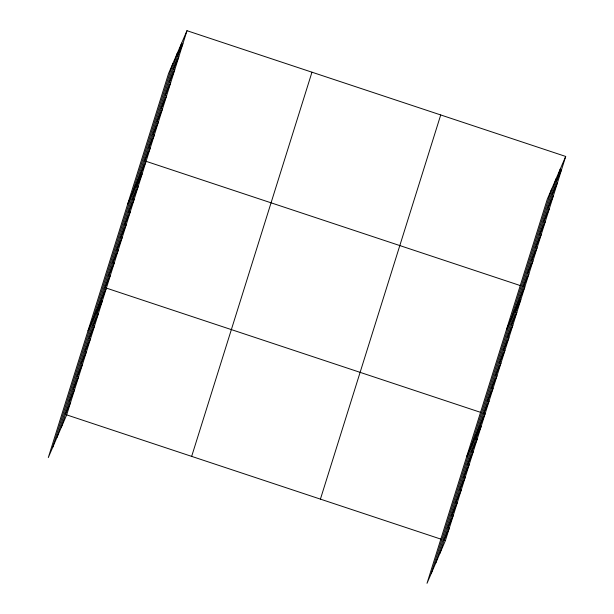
<?xml version="1.0" encoding="UTF-8"?>
<svg xmlns="http://www.w3.org/2000/svg" width="614" height="614" viewBox="0 0 614 614"><rect width="100%" height="100%" fill="white"/><g stroke="black" fill="none" stroke-linecap="round" stroke-linejoin="round"><path stroke-width="0.92" d="M52.597 447.583L172.902 63.403M57.025 437.314L177.331 53.126M61.316 427.336L181.621 43.157M186.986 30.7L168.612 73.373L48.306 457.553L66.68 414.88L186.986 30.7L565.694 156.447L445.388 540.627L427.014 583.3L547.32 199.12L565.694 156.447M191.66 456.379L311.966 72.199M320.416 499.128L440.722 114.948M431.304 573.33L551.61 189.15M435.733 563.053L556.031 178.874M440.023 553.084L560.329 168.904M177.53 56.219L182.895 43.763M173.44 69.282L178.812 56.826M169.349 82.345L174.721 69.889M165.266 95.408L170.631 82.951M161.175 108.471L166.54 96.014M157.084 121.534L162.449 109.069M152.993 134.596L158.358 122.132M148.903 147.659L154.267 135.195M144.812 160.714L150.177 148.258M127.704 203.994L146.086 161.321L520.449 285.625M136.753 186.456L142.118 174M132.778 199.136L138.142 186.679M128.81 211.815L134.174 199.358M124.842 224.494L130.206 212.03M120.866 237.173L126.238 224.709M116.898 249.844L122.263 237.388M112.93 262.523L118.295 250.067M108.962 275.202L114.327 262.746M104.986 287.882L110.351 275.425M88.009 330.777L106.383 288.104L480.754 412.408M97.05 313.24L102.415 300.776M93.082 325.919L98.447 313.455M89.107 338.59L94.472 326.134M85.139 351.269L90.504 338.813M81.171 363.948L86.536 351.492M77.195 376.628L82.568 364.171M73.227 389.307L78.592 376.85M69.259 401.986L74.624 389.522M65.291 414.665L70.656 402.201M556.238 181.967L561.603 169.51M552.147 195.029L557.512 182.573M548.056 208.092L553.421 195.628M543.966 221.155L549.33 208.691M539.875 234.218L545.24 221.754M535.784 247.281L541.149 234.817M531.693 260.336L537.058 247.879M527.603 273.399L532.975 260.942M523.512 286.462L528.884 274.005M506.412 329.741L524.793 287.068L523.051 286.492M515.453 312.204L520.818 299.747M511.485 324.883L516.85 312.426M507.517 337.562L512.882 325.098M503.541 350.241L508.914 337.777M499.573 362.912L504.938 350.456M495.605 375.591L500.97 363.135M491.637 388.271L497.002 375.814M487.662 400.95L493.027 388.493M483.694 413.629L489.059 401.165M466.709 456.524L485.091 413.844L483.356 413.268M475.758 438.987L481.123 426.523M471.782 451.658L477.147 439.202M467.814 464.337L473.179 451.881M463.846 477.017L469.211 464.56M459.871 489.696L465.243 477.239M455.903 502.375L461.267 489.911M451.935 515.054L457.3 502.59M447.967 527.725L453.332 515.269M443.991 540.404L449.356 527.948M66.68 414.88L441.052 539.184M443.653 540.051L445.388 540.627"/></g></svg>
